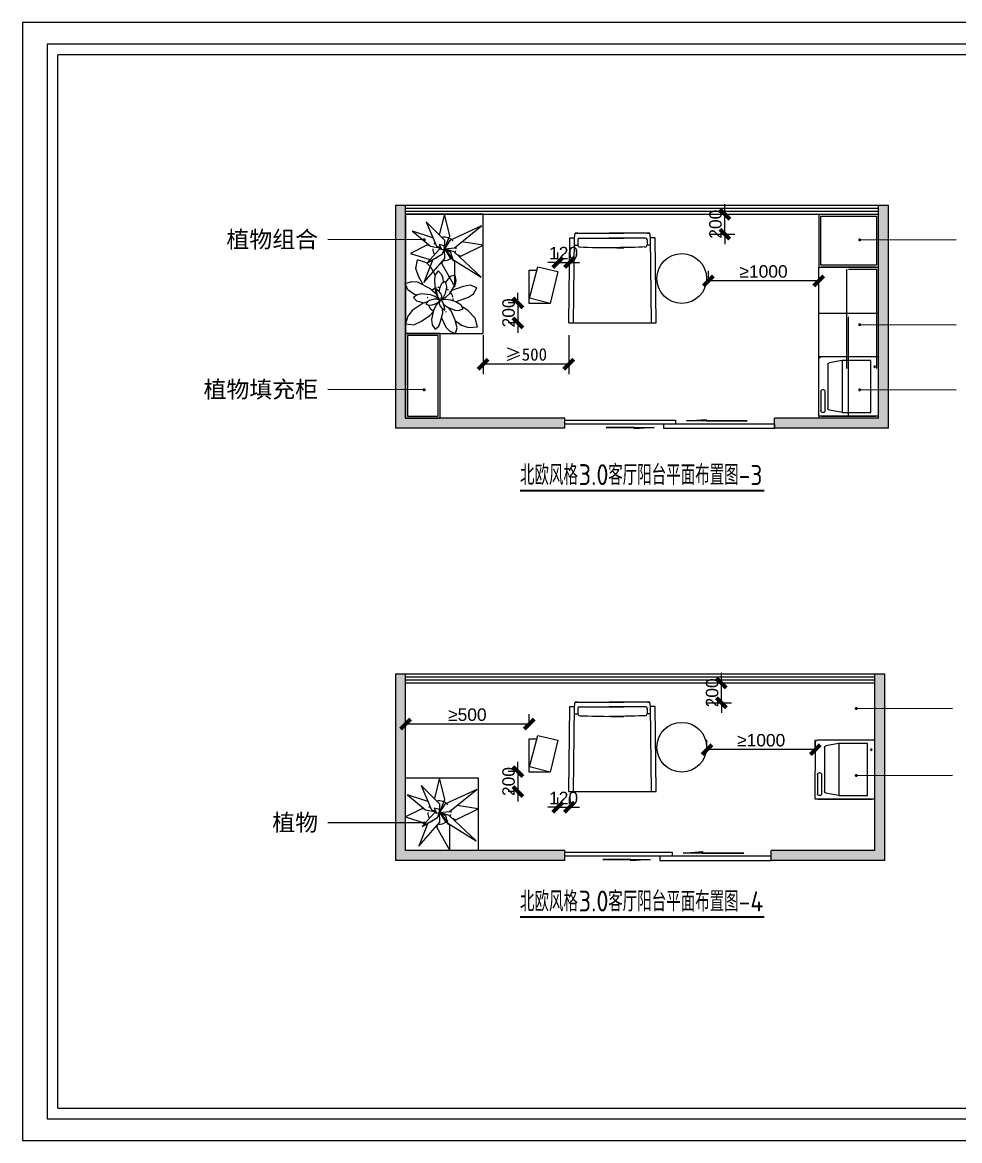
# Model space of a CAD drawing. Extents: x 96704 to 336282, y 34580 to 122302.
# Drawn here: x 153224 to 162650, y 56699 to 67947 of the extents above; entities that cross this region are included whole.
import ezdxf

# ---------------------------------------------------------------- set-up
doc = ezdxf.new("R2010")
doc.units = 0
doc.header["$LTSCALE"] = 1000
doc.header["$MEASUREMENT"] = 0
doc.linetypes.add('DASHED', pattern=[0.75, 0.5, -0.25])
for name, color, linetype in [('A-WINDOW-门窗', 153, 'Continuous'), ('DIM_SYMB', 3, 'Continuous'), ('FF-PLANTS', 86, 'Continuous'), ('PM-家具', 146, 'Continuous'), ('PUB_DIM', 3, 'Continuous'), ('PUB_TEXT', 7, 'Continuous'), ('WINDOW', 4, 'Continuous'), ('活动家具', 7, 'Continuous')]:
    doc.layers.add(name, color=color, linetype=linetype)
doc.styles.add('_TCH_DIM', font='SIMPLEX', dxfattribs={"bigfont": 'GBCBIG'})
doc.styles.add('ar', font='arial.ttf')
doc.styles.get("Standard").update_dxf_attribs({"font": 'gbenor.shx', "bigfont": 'gbcbig.shx'})
doc.dimstyles.new('1-50', dxfattribs={"dimscale": 50, "dimtxt": 2.5, "dimasz": 2, "dimexe": 2, "dimexo": 2.5, "dimgap": 0.6, "dimtad": 1, "dimdec": 0, "dimrnd": 0.005, "dimzin": 0, "dimdsep": 46, "dimtxsty": 'ar', "dimblk": 'ARCHTICK', "dimcen": 0.125, "dimclrd": 44, "dimclre": 44, "dimclrt": 50, "dimadec": 0, "dimazin": 0, "dimtfac": 1, "dimtdec": 0, "dimtix": 1, "dimtmove": 1, "dimatfit": 3, "dimldrblk": 'DOT', "dimfxl": 1, "dimtvp": 1, "dimtolj": 1, "dimtzin": 0, "dimarcsym": 0})
doc.dimstyles.new('ISO-25', dxfattribs={"dimtxt": 2.5, "dimasz": 2.5, "dimexe": 1.25, "dimexo": 0.625, "dimtad": 1, "dimtxsty": 'Standard', "dimcen": 2.5, "dimadec": 0, "dimazin": 0, "dimtfac": 1, "dimtmove": 0, "dimatfit": 3, "dimfxl": 1, "dimarcsym": 0})
pattern_1 = [(225, (0, 0), (17.6776695, -17.6776695), []), (230, (0, 0), (-71.726018, 6.275213), [7.5, -82.5]), (175, (0, 0), (13.875133, -75.219213), [6, -66]), (280.4514, (-5.98, 0.52), (-57.850938, -68.943954), [6.37402, -70.11421]), (226.1842, (-2e-15, -20), (-106.724105, 16.5519), [11.25, -123.75]), (276.6356, (-8.89, -18.62), (-93.46627, -97.41179), [9.56103, -105.1713]), (171.1842, (-2e-15, -20), (-93.466195, -97.41186), [9, -99]), (201, (-10, -15), (-59.690705, 40.26189), [7.5, -82.5]), (146, (-10, -15), (-24.331533, -72.515005), [6, -66]), (251.4514, (-14.974, -11.645), (-84.022263, -32.25305), [6.37402, -70.11421]), (217.5, (0, 0), (-1.2159855, -33.2893854), [0, -65.2, 0, -67, 0, -66.25]), (187.5, (0, 0), (-26.306954, -39.441171), [0, -38.2, 0, -63.7, 0, -25.25]), (147.5, (22.3, -3e-15), (-53.3822436, 2.255487), [0, -25, 0, -78, 0, -103.5]), (137.5, (32.3, -4e-15), (-58.318617, -10.010498), [0, -32.5, 0, -51.8, 0, -73.5])]

# ---------------------------------------------------------------- blocks, each defined once
blk = doc.blocks.new('阳台图框')
at = {"color": 251}
for p, q in [((25027, 17757), (372, 17757)), ((372, 17757), (372, 493)), ((372, 493), (25027, 493))]:
    blk.add_line(p, q, dxfattribs=at)
for p, q in [((24853, 17583), (546, 17583)), ((546, 667), (546, 17583)), ((546, 667), (24853, 667))]:
    blk.add_line(p, q)
blk.add_lwpolyline([(-25, 145), (25375, 145), (25375, 18105), (-25, 18105)], close=True)
blk = doc.blocks.new('8768769898')
at = {"linetype": 'Continuous'}
blk.add_lwpolyline([(-148549, -66331), (-148348, -66379), (-148424, -66701), (-148630, -66649)], close=True, dxfattribs=at)
blk.add_lwpolyline([(-148422, -66690), (-148422, -66701), (-148634, -66701), (-148634, -66365), (-148558, -66365)], dxfattribs=at)
blk = doc.blocks.new('6756847687658')
at = {"linetype": 'Continuous', "ltscale": 15}
for p, q in [((-153307, -65931), (-153303, -65887)), ((-153278, -65887), (-153303, -65887)), ((-153303, -65887), (-152811, -65887)), ((-152549, -65887), (-152961, -65887)), ((-152574, -65887), (-152549, -65887)), ((-152545, -65931), (-152549, -65887)), ((-153365, -66787), (-153354, -65931)), ((-153354, -65931), (-153307, -65931)), ((-153318, -66787), (-153307, -65931)), ((-153309, -66005), (-153275, -66005)), ((-153275, -65952), (-153275, -66005)), ((-153260, -65937), (-152811, -65937)), ((-152592, -65937), (-152961, -65937)), ((-152577, -65952), (-152577, -66005)), ((-152543, -66005), (-152577, -66005)), ((-152498, -65931), (-152545, -65931)), ((-152534, -66787), (-152545, -65931)), ((-152487, -66787), (-152498, -65931)), ((-153366, -66787), (-152487, -66787))]:
    blk.add_line(p, q, dxfattribs=at)
for centre, radius, start, end in [((-153260, -65952), 15, 90, 180), ((-153248, -65998), 27.5, 195.4224, 260.8747), ((-152604, -65998), 27.5, 279.1253, 344.5776), ((-152592, -65952), 15, 0, 90)]:
    blk.add_arc(centre, radius, start, end, dxfattribs=at)
blk.add_ellipse((-152812, -66019), major_axis=(-487, 0), ratio=0.025641, start_param=0.439784, end_param=1.572194, dxfattribs=at)
at = {"linetype": 'Continuous', "ltscale": 15, "extrusion": (0, 0, -1)}
blk.add_ellipse((-152961, -66019), major_axis=(399, 0), ratio=0.031305, start_param=0.439579, end_param=1.571989, dxfattribs=at)
blk = doc.blocks.new('_ArchTick')
at = {"color": 0, "linetype": 'ByBlock', "const_width": 0.4}
blk.add_lwpolyline([(-0.5, -0.5), (0.5, 0.5)], dxfattribs=at)
blk = doc.blocks.new('*D45')
at = {"layer": 'A-WINDOW-门窗', "color": 3, "lineweight": -2, "transparency": 16777216}
for p, q in [((158208, 65126), (158208, 65226)), ((158171, 65126), (158108, 65126)), ((158208, 65126), (158208, 64925)), ((158171, 64925), (158108, 64925)), ((158208, 64925), (158208, 64825))]:
    blk.add_line(p, q, dxfattribs=at)
at = {"layer": 'Defpoints', "color": 0, "transparency": 16777216}
for p in [(158296, 65126), (158208, 64925), (158296, 64925)]:
    blk.add_point(p, dxfattribs=at)
at = {"layer": 'A-WINDOW-门窗', "color": 3, "lineweight": -2, "transparency": 16777216, "xscale": 100, "yscale": 100, "zscale": 100}
for p, rotation in [((158208, 65126), 270), ((158208, 64925), 90)]:
    blk.add_blockref('_ArchTick', p, dxfattribs=dict(at, rotation=rotation))
at = {"layer": 'A-WINDOW-门窗', "color": 255, "transparency": 16777216, "insert": (158114, 65025), "char_height": 125, "attachment_point": 5, "rotation": 90, "style": 'ar'}
blk.add_mtext('\\A1;200', dxfattribs=at)
blk = doc.blocks.new('_Dot')
at = {"color": 0, "linetype": 'ByBlock', "lineweight": -2}
blk.add_line((-0.5, 0), (-1, 0), dxfattribs=at)
at = {"color": 0, "linetype": 'ByBlock', "const_width": 0.5}
blk.add_lwpolyline([(-0.25, 0, 1), (0.25, 0, 1)], format="xyb", close=True, dxfattribs=at)
blk = doc.blocks.new('*D46')
at = {"layer": 'A-WINDOW-门窗', "color": 3, "lineweight": -2, "transparency": 16777216}
for p, q in [((160289, 66017), (160289, 66117)), ((160145, 66017), (160389, 66017)), ((160289, 65817), (160289, 66017)), ((160145, 65817), (160389, 65817)), ((160289, 65817), (160289, 65717))]:
    blk.add_line(p, q, dxfattribs=at)
at = {"layer": 'Defpoints', "color": 0, "transparency": 16777216}
for p in [(160020, 66017), (160289, 66017), (160020, 65817)]:
    blk.add_point(p, dxfattribs=at)
at = {"layer": 'A-WINDOW-门窗', "color": 3, "lineweight": -2, "transparency": 16777216, "xscale": 100, "yscale": 100, "zscale": 100}
for p, rotation in [((160289, 66017), 270), ((160289, 65817), 90)]:
    blk.add_blockref('_ArchTick', p, dxfattribs=dict(at, rotation=rotation))
at = {"layer": 'A-WINDOW-门窗', "color": 255, "transparency": 16777216, "insert": (160195, 65917), "char_height": 125, "attachment_point": 5, "rotation": 90, "style": 'ar'}
blk.add_mtext('\\A1;200', dxfattribs=at)
blk = doc.blocks.new('*D63')
at = {"layer": 'A-WINDOW-门窗', "color": 3, "lineweight": -2, "transparency": 16777216}
for p, q in [((158608, 65567), (158608, 65632)), ((158726, 65565), (158726, 65632)), ((158608, 65532), (158508, 65532)), ((158608, 65532), (158726, 65532)), ((158726, 65532), (158826, 65532))]:
    blk.add_line(p, q, dxfattribs=at)
at = {"layer": 'Defpoints', "color": 0, "transparency": 16777216}
for p in [(158726, 65532), (158608, 65442), (158726, 65440)]:
    blk.add_point(p, dxfattribs=at)
at = {"layer": 'A-WINDOW-门窗', "color": 3, "lineweight": -2, "transparency": 16777216, "xscale": 100, "yscale": 100, "zscale": 100}
blk.add_blockref('_ArchTick', (158608, 65532), dxfattribs=at)
at = {"layer": 'A-WINDOW-门窗', "color": 3, "lineweight": -2, "transparency": 16777216, "xscale": 100, "yscale": 100, "zscale": 100, "rotation": 180}
blk.add_blockref('_ArchTick', (158726, 65532), dxfattribs=at)
at = {"layer": 'A-WINDOW-门窗', "color": 255, "transparency": 16777216, "insert": (158667, 65626), "char_height": 125, "attachment_point": 5, "style": 'ar'}
blk.add_mtext('\\A1;120', dxfattribs=at)
blk = doc.blocks.new('*D47')
at = {"layer": 'A-WINDOW-门窗', "color": 3, "lineweight": -2, "transparency": 16777216}
for p, q in [((158171, 60411), (158108, 60411)), ((158208, 60411), (158208, 60511)), ((158208, 60411), (158208, 60211)), ((158171, 60211), (158108, 60211)), ((158208, 60211), (158208, 60111))]:
    blk.add_line(p, q, dxfattribs=at)
at = {"layer": 'Defpoints', "color": 0, "transparency": 16777216}
for p in [(158296, 60411), (158208, 60211), (158296, 60211)]:
    blk.add_point(p, dxfattribs=at)
at = {"layer": 'A-WINDOW-门窗', "color": 3, "lineweight": -2, "transparency": 16777216, "xscale": 100, "yscale": 100, "zscale": 100}
for p, rotation in [((158208, 60411), 270), ((158208, 60211), 90)]:
    blk.add_blockref('_ArchTick', p, dxfattribs=dict(at, rotation=rotation))
at = {"layer": 'A-WINDOW-门窗', "color": 255, "transparency": 16777216, "insert": (158114, 60311), "char_height": 125, "attachment_point": 5, "rotation": 90, "style": 'ar'}
blk.add_mtext('\\A1;200', dxfattribs=at)
blk = doc.blocks.new('*D48')
at = {"layer": 'A-WINDOW-门窗', "color": 3, "lineweight": -2, "transparency": 16777216}
for p, q in [((160110, 61303), (160354, 61303)), ((160254, 61303), (160254, 61403)), ((160254, 61103), (160254, 61303)), ((160110, 61103), (160354, 61103)), ((160254, 61103), (160254, 61003))]:
    blk.add_line(p, q, dxfattribs=at)
at = {"layer": 'Defpoints', "color": 0, "transparency": 16777216}
for p in [(159985, 61303), (160254, 61303), (159985, 61103)]:
    blk.add_point(p, dxfattribs=at)
at = {"layer": 'A-WINDOW-门窗', "color": 3, "lineweight": -2, "transparency": 16777216, "xscale": 100, "yscale": 100, "zscale": 100}
for p, rotation in [((160254, 61303), 270), ((160254, 61103), 90)]:
    blk.add_blockref('_ArchTick', p, dxfattribs=dict(at, rotation=rotation))
at = {"layer": 'A-WINDOW-门窗', "color": 255, "transparency": 16777216, "insert": (160161, 61203), "char_height": 125, "attachment_point": 5, "rotation": 90, "style": 'ar'}
blk.add_mtext('\\A1;200', dxfattribs=at)
blk = doc.blocks.new('*D49')
at = {"layer": 'A-WINDOW-门窗', "color": 3, "lineweight": -2, "transparency": 16777216}
for p, q in [((158608, 60086), (158608, 60152)), ((158726, 60085), (158726, 60152)), ((158608, 60052), (158508, 60052)), ((158608, 60052), (158726, 60052)), ((158726, 60052), (158826, 60052))]:
    blk.add_line(p, q, dxfattribs=at)
at = {"layer": 'Defpoints', "color": 0, "transparency": 16777216}
for p in [(158608, 59961), (158726, 60052), (158726, 59960)]:
    blk.add_point(p, dxfattribs=at)
at = {"layer": 'A-WINDOW-门窗', "color": 3, "lineweight": -2, "transparency": 16777216, "xscale": 100, "yscale": 100, "zscale": 100}
blk.add_blockref('_ArchTick', (158608, 60052), dxfattribs=at)
at = {"layer": 'A-WINDOW-门窗', "color": 3, "lineweight": -2, "transparency": 16777216, "xscale": 100, "yscale": 100, "zscale": 100, "rotation": 180}
blk.add_blockref('_ArchTick', (158726, 60052), dxfattribs=at)
at = {"layer": 'A-WINDOW-门窗', "color": 255, "transparency": 16777216, "insert": (158667, 60145), "char_height": 125, "attachment_point": 5, "style": 'ar'}
blk.add_mtext('\\A1;120', dxfattribs=at)
blk = doc.blocks.new('5465473657687')
at = {"linetype": 'Continuous'}
for p, q in [((-145873, -64016), (-145873, -63286)), ((-145873, -63286), (-145143, -63286)), ((-145143, -63286), (-145143, -64016)), ((-145143, -64016), (-145873, -64016))]:
    blk.add_line(p, q, dxfattribs=at)
at = {"layer": 'FF-PLANTS'}
for p, q in [((-145532, -63286), (-145583, -63494)), ((-145477, -63505), (-145532, -63286)), ((-145716, -63363), (-145612, -63607)), ((-145528, -63549), (-145716, -63363)), ((-145157, -63403), (-145477, -63550)), ((-145430, -63625), (-145157, -63403)), ((-145852, -63457), (-145673, -63609)), ((-145648, -63523), (-145852, -63457)), ((-145532, -63635), (-145477, -63505)), ((-145532, -63635), (-145528, -63549)), ((-145477, -63550), (-145532, -63635)), ((-145708, -63596), (-145873, -63679)), ((-145682, -63602), (-145708, -63596)), ((-145585, -63642), (-145705, -63775)), ((-145673, -63609), (-145568, -63628)), ((-145612, -63607), (-145571, -63621)), ((-145585, -63592), (-145562, -63640)), ((-145533, -63605), (-145585, -63592)), ((-145563, -63639), (-145585, -63642)), ((-145562, -63640), (-145532, -63635)), ((-145550, -63685), (-145532, -63635)), ((-145532, -63635), (-145533, -63605)), ((-145532, -63635), (-145430, -63625)), ((-145528, -63733), (-145532, -63635)), ((-145435, -63666), (-145532, -63635)), ((-145532, -63635), (-145476, -63722)), ((-145469, -63672), (-145532, -63635)), ((-145532, -63635), (-145492, -63682)), ((-145367, -63707), (-145143, -63597)), ((-145143, -63597), (-145355, -63564)), ((-145873, -63679), (-145678, -63740)), ((-145738, -63972), (-145528, -63733)), ((-145649, -63742), (-145738, -63972)), ((-145705, -63775), (-145550, -63685)), ((-145555, -63764), (-145559, -63786)), ((-145492, -63682), (-145440, -63759)), ((-145476, -63722), (-145457, -63734)), ((-145440, -63759), (-145469, -63672)), ((-145446, -63740), (-145162, -63919)), ((-145162, -63919), (-145435, -63666)), ((-145426, -64016), (-145427, -63752)), ((-145411, -63688), (-145367, -63707)), ((-145559, -63786), (-145426, -64016))]:
    blk.add_line(p, q, dxfattribs=at)
for start, end in [(42.6311, 102.2758), (180, 205.6973), (145.6051, 155.1511), (338.7019, 349.807), (0, 10.9786), (227.0428, 231.9307), (264.3374, 307.1805)]:
    blk.add_arc((-145532, -63635), 117, start, end, dxfattribs=at)
blk = doc.blocks.new('*D64')
at = {"layer": 'A-WINDOW-门窗', "color": 3, "lineweight": -2, "transparency": 16777216}
for p, q in [((157077, 60866), (157077, 60989)), ((158321, 60866), (158321, 60989)), ((158321, 60889), (157077, 60889))]:
    blk.add_line(p, q, dxfattribs=at)
at = {"layer": 'Defpoints', "color": 0, "transparency": 16777216}
for p in [(157077, 60889), (157077, 60741), (158321, 60741)]:
    blk.add_point(p, dxfattribs=at)
at = {"layer": 'A-WINDOW-门窗', "color": 3, "lineweight": -2, "transparency": 16777216, "xscale": 100, "yscale": 100, "zscale": 100, "rotation": 180}
blk.add_blockref('_ArchTick', (157077, 60889), dxfattribs=at)
at = {"layer": 'A-WINDOW-门窗', "color": 3, "lineweight": -2, "transparency": 16777216, "xscale": 100, "yscale": 100, "zscale": 100}
blk.add_blockref('_ArchTick', (158321, 60889), dxfattribs=at)
at = {"layer": 'A-WINDOW-门窗', "color": 255, "transparency": 16777216, "insert": (157699, 60983), "char_height": 125, "attachment_point": 5, "style": 'ar'}
blk.add_mtext('\\A1;≥500', dxfattribs=at)
blk = doc.blocks.new('43654656767')
for p, q in [((-144771, -64888), (-144775, -64939)), ((-144739, -64845), (-144771, -64888)), ((-144699, -64883), (-144739, -64845)), ((-144685, -64919), (-144699, -64883)), ((-144607, -64891), (-144678, -64991)), ((-144555, -64839), (-144607, -64891)), ((-144488, -64823), (-144555, -64839)), ((-144499, -64949), (-144481, -64893)), ((-144481, -64893), (-144488, -64823)), ((-145046, -64916), (-145136, -64941)), ((-145099, -65022), (-145136, -64941)), ((-144986, -64924), (-145046, -64916)), ((-144904, -64962), (-144986, -64924)), ((-144851, -64921), (-144904, -64913)), ((-144904, -64913), (-144904, -64968)), ((-144904, -64968), (-144877, -65013)), ((-144877, -65013), (-144820, -65081)), ((-144816, -64944), (-144851, -64921)), ((-144795, -64969), (-144816, -64944)), ((-144801, -64991), (-144792, -64958)), ((-144791, -65036), (-144801, -64991)), ((-144792, -64958), (-144757, -64975)), ((-144775, -64939), (-144773, -64967)), ((-144757, -64975), (-144740, -64995)), ((-144740, -64995), (-144714, -65056)), ((-144675, -65027), (-144685, -64919)), ((-144582, -65063), (-144499, -64949)), ((-145033, -65069), (-145099, -65022)), ((-145057, -65152), (-145010, -65125)), ((-144943, -65114), (-145033, -65069)), ((-145010, -65125), (-144866, -65101)), ((-144866, -65101), (-144795, -65109)), ((-144820, -65081), (-144774, -65113)), ((-144779, -65074), (-144812, -65074)), ((-144812, -65074), (-144791, -65098)), ((-144795, -65109), (-144765, -65119)), ((-144773, -65075), (-144791, -65036)), ((-144791, -65098), (-144753, -65129)), ((-144750, -65080), (-144779, -65074)), ((-144774, -65113), (-144770, -65115)), ((-144725, -65098), (-144750, -65080)), ((-144717, -65113), (-144725, -65098)), ((-144714, -65128), (-144717, -65113)), ((-144715, -65123), (-144704, -65118)), ((-144714, -65056), (-144709, -65093)), ((-144709, -65093), (-144712, -65121)), ((-144707, -65119), (-144706, -65126)), ((-144704, -65118), (-144685, -65077)), ((-144674, -65102), (-144701, -65129)), ((-144685, -65077), (-144675, -65027)), ((-144628, -65077), (-144674, -65102)), ((-144576, -65061), (-144628, -65077)), ((-144514, -65056), (-144576, -65061)), ((-144533, -65133), (-144505, -65116)), ((-144476, -65075), (-144514, -65056)), ((-144505, -65116), (-144476, -65075)), ((-144429, -65062), (-144501, -65063)), ((-144323, -65080), (-144429, -65062)), ((-144254, -65138), (-144323, -65080)), ((-145100, -65207), (-145057, -65152)), ((-145041, -65244), (-145100, -65207)), ((-144937, -65238), (-144964, -65244)), ((-144935, -65231), (-144947, -65274)), ((-144904, -65196), (-144935, -65231)), ((-144826, -65152), (-144904, -65196)), ((-144809, -65226), (-144836, -65264)), ((-144776, -65139), (-144826, -65152)), ((-144800, -65205), (-144809, -65226)), ((-144809, -65226), (-144809, -65253)), ((-144769, -65167), (-144800, -65205)), ((-144783, -65248), (-144754, -65223)), ((-144731, -65139), (-144776, -65139)), ((-144746, -65150), (-144769, -65167)), ((-144754, -65223), (-144732, -65196)), ((-144753, -65129), (-144728, -65137)), ((-144723, -65144), (-144746, -65150)), ((-144732, -65196), (-144722, -65172)), ((-144726, -65144), (-144731, -65139)), ((-144728, -65137), (-144717, -65136)), ((-144719, -65145), (-144723, -65144)), ((-144722, -65172), (-144717, -65148)), ((-144715, -65159), (-144720, -65207)), ((-144720, -65207), (-144710, -65264)), ((-144717, -65148), (-144719, -65145)), ((-144717, -65136), (-144714, -65128)), ((-144711, -65156), (-144715, -65159)), ((-144711, -65140), (-144712, -65145)), ((-144712, -65145), (-144711, -65159)), ((-144709, -65139), (-144711, -65140)), ((-144711, -65159), (-144704, -65173)), ((-144699, -65136), (-144709, -65139)), ((-144706, -65126), (-144699, -65127)), ((-144704, -65173), (-144680, -65190)), ((-144701, -65129), (-144701, -65136)), ((-144681, -65139), (-144699, -65136)), ((-144640, -65170), (-144681, -65139)), ((-144680, -65190), (-144651, -65195)), ((-144665, -65150), (-144661, -65152)), ((-144661, -65152), (-144614, -65153)), ((-144651, -65195), (-144619, -65193)), ((-144619, -65230), (-144648, -65194)), ((-144619, -65193), (-144640, -65170)), ((-144584, -65322), (-144619, -65230)), ((-144614, -65153), (-144533, -65133)), ((-144564, -65162), (-144604, -65151)), ((-144475, -65213), (-144564, -65162)), ((-144414, -65264), (-144475, -65213)), ((-144468, -65219), (-144393, -65219)), ((-144393, -65219), (-144323, -65197)), ((-144323, -65197), (-144254, -65138)), ((-144964, -65244), (-145041, -65244)), ((-144947, -65274), (-144905, -65283)), ((-144905, -65283), (-144830, -65256)), ((-144836, -65264), (-144883, -65386)), ((-144809, -65253), (-144783, -65248)), ((-144745, -65419), (-144709, -65325)), ((-144710, -65264), (-144672, -65349)), ((-144709, -65325), (-144705, -65275)), ((-144672, -65349), (-144635, -65388)), ((-144602, -65275), (-144510, -65327)), ((-144575, -65360), (-144584, -65322)), ((-144510, -65327), (-144456, -65337)), ((-144456, -65337), (-144395, -65323)), ((-144395, -65323), (-144414, -65264)), ((-144883, -65386), (-144887, -65460)), ((-144887, -65460), (-144860, -65536)), ((-144788, -65495), (-144745, -65419)), ((-144635, -65388), (-144588, -65406)), ((-144588, -65406), (-144575, -65360)), ((-144860, -65536), (-144788, -65495))]:
    blk.add_line(p, q)
for start, end in [(85.2848, 98.7499), (49.8179, 77.6637), (143.0282, 164.4965), (126.6551, 136.418), (32.1423, 43.5771), (201.2653, 205.7604), (329.2581, 333.7532), (352.4345, 356.9296), (237.1582, 273.2041)]:
    blk.add_arc((-144714, -65139), 130, start, end)
blk = doc.blocks.new('54657657868')
for p, q in [((-144145, -63993), (-144197, -64201)), ((-144091, -64212), (-144145, -63993)), ((-144330, -64070), (-144225, -64315)), ((-144141, -64256), (-144330, -64070)), ((-143771, -64110), (-144091, -64257)), ((-144044, -64332), (-143771, -64110)), ((-144465, -64165), (-144287, -64316)), ((-144261, -64230), (-144465, -64165)), ((-144145, -64342), (-144091, -64212)), ((-144321, -64303), (-144486, -64387)), ((-144295, -64309), (-144321, -64303)), ((-144287, -64316), (-144181, -64335)), ((-144225, -64315), (-144184, -64329)), ((-144198, -64299), (-144175, -64347)), ((-144147, -64312), (-144198, -64299)), ((-144145, -64342), (-144147, -64312)), ((-144145, -64342), (-144141, -64256)), ((-144091, -64257), (-144145, -64342)), ((-144145, -64342), (-144044, -64332)), ((-143981, -64415), (-143757, -64304)), ((-143757, -64304), (-143969, -64271)), ((-144486, -64387), (-144291, -64448)), ((-144351, -64679), (-144141, -64440)), ((-144262, -64449), (-144351, -64679)), ((-144198, -64349), (-144318, -64482)), ((-144318, -64482), (-144164, -64392)), ((-144176, -64346), (-144198, -64349)), ((-144175, -64347), (-144145, -64342)), ((-144164, -64392), (-144145, -64342)), ((-144141, -64440), (-144145, -64342)), ((-144048, -64373), (-144145, -64342)), ((-144145, -64342), (-144090, -64429)), ((-144082, -64379), (-144145, -64342)), ((-144145, -64342), (-144105, -64389)), ((-144105, -64389), (-144054, -64466)), ((-144090, -64429), (-144071, -64441)), ((-144054, -64466), (-144082, -64379)), ((-144060, -64448), (-143775, -64626)), ((-143775, -64626), (-144048, -64373)), ((-144024, -64396), (-143981, -64415)), ((-144169, -64472), (-144172, -64493)), ((-144172, -64493), (-144040, -64723)), ((-144040, -64723), (-144041, -64459))]:
    blk.add_line(p, q)
for start, end in [(42.6311, 102.2758), (145.6051, 155.1511), (0, 10.9786), (180, 205.6973), (227.0428, 231.9307), (264.3374, 307.1805), (338.7019, 349.807)]:
    blk.add_arc((-144145, -64342), 117, start, end)
blk = doc.blocks.new('7687598798090')
at = {"linetype": 'Continuous'}
for p, q in [((-136048, -61954), (-136048, -63154)), ((-135268, -61954), (-136048, -61954)), ((-135268, -63154), (-135268, -61954)), ((-136048, -63154), (-135268, -63154))]:
    blk.add_line(p, q, dxfattribs=at)
at = {"layer": 'FF-PLANTS'}
blk.add_blockref('54657657868', (8489, 2039), dxfattribs=at)
at = {"layer": 'FF-PLANTS', "rotation": 324.383806949781}
blk.add_blockref('43654656767', (19879, -94140), dxfattribs=at)
blk = doc.blocks.new('*D61')
at = {"layer": 'A-WINDOW-门窗', "color": 3, "lineweight": -2, "transparency": 16777216}
for p, q in [((157857, 64800), (157857, 64408)), ((158719, 64800), (158719, 64408)), ((158719, 64508), (157857, 64508))]:
    blk.add_line(p, q, dxfattribs=at)
at = {"layer": 'Defpoints', "color": 0, "transparency": 16777216}
for p in [(157857, 64925), (158719, 64925), (157857, 64508)]:
    blk.add_point(p, dxfattribs=at)
at = {"layer": 'A-WINDOW-门窗', "color": 3, "lineweight": -2, "transparency": 16777216, "xscale": 100, "yscale": 100, "zscale": 100, "rotation": 180}
blk.add_blockref('_ArchTick', (157857, 64508), dxfattribs=at)
at = {"layer": 'A-WINDOW-门窗', "color": 3, "lineweight": -2, "transparency": 16777216, "xscale": 100, "yscale": 100, "zscale": 100}
blk.add_blockref('_ArchTick', (158719, 64508), dxfattribs=at)
at = {"layer": 'A-WINDOW-门窗', "color": 255, "transparency": 16777216, "insert": (158288, 64605), "char_height": 125, "attachment_point": 5, "style": 'ar'}
blk.add_mtext('\\A1;{\\fSimSun|b0|i0|c134|p2;≥500}', dxfattribs=at)
blk = doc.blocks.new('*D38')
at = {"layer": 'A-WINDOW-门窗', "color": 3, "lineweight": -2, "transparency": 16777216}
for p, q in [((160123, 65348), (160123, 65447)), ((161233, 65324), (161233, 65447)), ((161233, 65347), (160123, 65347))]:
    blk.add_line(p, q, dxfattribs=at)
at = {"layer": 'Defpoints', "color": 0, "transparency": 16777216}
for p in [(160123, 65347), (160123, 65223), (161233, 65199)]:
    blk.add_point(p, dxfattribs=at)
at = {"layer": 'A-WINDOW-门窗', "color": 3, "lineweight": -2, "transparency": 16777216, "xscale": 100, "yscale": 100, "zscale": 100, "rotation": 180}
blk.add_blockref('_ArchTick', (160123, 65347), dxfattribs=at)
at = {"layer": 'A-WINDOW-门窗', "color": 3, "lineweight": -2, "transparency": 16777216, "xscale": 100, "yscale": 100, "zscale": 100}
blk.add_blockref('_ArchTick', (161233, 65347), dxfattribs=at)
at = {"layer": 'A-WINDOW-门窗', "color": 255, "transparency": 16777216, "insert": (160678, 65441), "char_height": 125, "attachment_point": 5, "style": 'ar'}
blk.add_mtext('\\A1;≥1000', dxfattribs=at)
blk = doc.blocks.new('*D39')
at = {"layer": 'A-WINDOW-门窗', "color": 3, "lineweight": -2, "transparency": 16777216}
for p, q in [((160109, 60634), (160109, 60732)), ((161198, 60632), (160109, 60632)), ((161198, 60610), (161198, 60732))]:
    blk.add_line(p, q, dxfattribs=at)
at = {"layer": 'Defpoints', "color": 0, "transparency": 16777216}
for p in [(160109, 60632), (160109, 60509), (161198, 60485)]:
    blk.add_point(p, dxfattribs=at)
at = {"layer": 'A-WINDOW-门窗', "color": 3, "lineweight": -2, "transparency": 16777216, "xscale": 100, "yscale": 100, "zscale": 100, "rotation": 180}
blk.add_blockref('_ArchTick', (160109, 60632), dxfattribs=at)
at = {"layer": 'A-WINDOW-门窗', "color": 3, "lineweight": -2, "transparency": 16777216, "xscale": 100, "yscale": 100, "zscale": 100}
blk.add_blockref('_ArchTick', (161198, 60632), dxfattribs=at)
at = {"layer": 'A-WINDOW-门窗', "color": 255, "transparency": 16777216, "insert": (160654, 60726), "char_height": 125, "attachment_point": 5, "style": 'ar'}
blk.add_mtext('\\A1;≥1000', dxfattribs=at)

msp = doc.modelspace()

# ---------------------------------------------------------------- hatches: boundary and pattern name
at = {"layer": '活动家具'}
h = msp.add_hatch(dxfattribs=at)
h.set_pattern_fill('钢筋混凝土', color=251, scale=10, angle=180)
h.set_pattern_definition(pattern_1)
h.paths.add_polyline_path([(158678.5, 63964.7), (157077.1, 63964.7), (157077.1, 64817.1), (157077.1, 65314.3), (157074, 65321.8), (157077.1, 65322.8), (157077.1, 66107.1), (156977.1, 66107.1), (156977.1, 63864.7), (158678.5, 63864.7)])
h = msp.add_hatch(dxfattribs=at)
h.set_pattern_fill('钢筋混凝土', color=251, scale=10, angle=180)
h.set_pattern_definition(pattern_1)
h.paths.add_polyline_path([(161933, 66107.1), (161833, 66107.1), (161833, 63964.7), (160789.6, 63964.7), (160789.6, 63905.6), (160790, 63905.6), (160790, 63864.7), (161933, 63864.7)])
h = msp.add_hatch(dxfattribs=at)
h.set_pattern_fill('钢筋混凝土', color=251, scale=10, angle=180)
h.set_pattern_definition(pattern_1)
h.paths.add_polyline_path([(158678.5, 59618.2), (157077.1, 59618.2), (157077.1, 60348.2), (157077.1, 61392.9), (156977.1, 61392.9), (156977.1, 59518.2), (158678.5, 59518.2)])
h = msp.add_hatch(dxfattribs=at)
h.set_pattern_fill('钢筋混凝土', color=251, scale=10, angle=180)
h.set_pattern_definition(pattern_1)
h.paths.add_polyline_path([(161898.5, 61392.9), (161798.5, 61392.9), (161798.5, 59618.2), (160755, 59618.2), (160755, 59518.2), (161898.5, 59518.2)])

# ---------------------------------------------------------------- linework, layer by layer
at = {"linetype": 'Continuous'}
for p, q in [((156977.1, 66107.1), (156977.1, 63864.7)), ((156977.1, 66107.1), (157077.1, 66107.1)), ((157077.1, 63964.7), (157077.1, 66107.1)), ((161833, 63964.7), (161833, 66107.1)), ((161833, 66107.1), (161933, 66107.1)), ((161933, 63864.7), (161933, 66107.1)), ((161233, 66007.1), (161233, 65484.7)), ((161833, 65484.7), (161833, 66017.1)), ((161233, 65484.7), (161833, 65484.7)), ((158678.5, 63964.7), (157077.1, 63964.7)), ((158678.5, 63864.7), (158678.5, 63964.7)), ((161833, 63964.7), (160789.6, 63964.7)), ((160789.6, 63864.7), (160789.6, 63964.7)), ((158678.5, 63864.7), (156977.1, 63864.7)), ((161933, 63864.7), (160789.6, 63864.7)), ((156977.1, 61392.9), (156977.1, 59518.2)), ((156977.1, 61392.9), (157077.1, 61392.9)), ((157077.1, 59618.2), (157077.1, 61392.9)), ((161798.5, 59618.2), (161798.5, 61392.9)), ((161798.5, 61392.9), (161898.5, 61392.9)), ((161898.5, 59518.2), (161898.5, 61392.9)), ((158678.5, 59618.2), (157077.1, 59618.2)), ((158678.5, 59518.2), (158678.5, 59618.2)), ((161798.5, 59618.2), (160755, 59618.2)), ((160755, 59518.2), (160755, 59618.2)), ((158678.5, 59518.2), (156977.1, 59518.2)), ((161898.5, 59518.2), (160755, 59518.2))]:
    msp.add_line(p, q, dxfattribs=at)
at = {"layer": 'A-WINDOW-门窗', "color": 9}
for p, q in [((161832.9, 65514), (161832.9, 66007.1)), ((161803.9, 65484.7), (161262.1, 65484.7)), ((161262.1, 63984.7), (161803.9, 63984.7))]:
    msp.add_line(p, q, dxfattribs=at)
at = {"layer": 'A-WINDOW-门窗', "color": 250, "linetype": 'DASHED', "ltscale": 2}
for points in [[(161253, 65998.7), (161813, 65998.7), (161813, 65504.7), (161253, 65504.7)], [(161533, 65464.7), (161813, 65464.7), (161813, 63984.7), (161533, 63984.7)], [(157097.1, 63984.7), (157407.1, 63984.7), (157407.1, 64797.1), (157097.1, 64797.1)]]:
    msp.add_lwpolyline(points, close=True, dxfattribs=at)
msp.add_lwpolyline([(161513, 65464.7), (161513, 63964.7)], dxfattribs=at)
at = {"layer": 'DIM_SYMB', "const_width": 21}
for points in [[(158228, 63237.4), (160685.1, 63237.4)], [(158228, 58948.5), (160685.1, 58948.5)]]:
    msp.add_lwpolyline(points, dxfattribs=at)
at = {"layer": 'PM-家具'}
for p, q in [((161233, 66017.1), (161233, 65484.7)), ((161233, 66017.1), (161833, 66017.1)), ((161233, 63984.7), (161233, 65484.7)), ((161233, 65484.7), (161833, 65484.7)), ((161233, 65020.7), (161833, 65020.7)), ((161233, 64584.7), (161833, 64584.7)), ((161233, 63984.7), (161233.1, 64555.8)), ((161324, 64504), (161324, 64065.6)), ((161466.6, 64547.2), (161339.8, 64523.1)), ((161469.4, 64547.5), (161469.4, 64021.8)), ((161756.7, 64547.5), (161470.2, 64547.5)), ((161756.7, 64021.8), (161756.7, 64547.5)), ((161254.6, 64233.8), (161254.6, 64041.6)), ((161274.1, 64253.3), (161275.8, 64253.3)), ((161295.4, 64233.8), (161295.4, 64041.6)), ((161467.7, 64022.1), (161339.8, 64046.5)), ((161471.3, 64021.8), (161756.7, 64021.8)), ((161233, 63984.7), (161233, 63964.7)), ((161833, 63984.7), (161233, 63984.7)), ((161833, 63984.7), (161233, 63984.7)), ((161198.5, 60132.2), (161198.6, 60703.3)), ((161223, 60732.2), (161798.5, 60732.2)), ((161289.4, 60651.4), (161289.4, 60213.1)), ((161432.1, 60694.7), (161305.3, 60670.6)), ((161434.9, 60695), (161434.9, 60169.3)), ((161722.2, 60695), (161435.7, 60695)), ((161722.2, 60169.3), (161722.2, 60695)), ((161220.1, 60381.3), (161220.1, 60189.1)), ((161239.6, 60400.7), (161241.3, 60400.7)), ((161260.9, 60381.3), (161260.9, 60189.1)), ((161433.2, 60169.6), (161305.3, 60194)), ((161798.5, 60132.2), (161198.5, 60132.2)), ((161227.6, 60132.2), (161769.4, 60132.2)), ((161436.8, 60169.3), (161722.2, 60169.3))]:
    msp.add_line(p, q, dxfattribs=at)
msp.add_lwpolyline([(157077.1, 63964.7), (157427.1, 63964.7), (157427.1, 64817.1), (157077.1, 64817.1)], close=True, dxfattribs=at)
for centre in [(159854.9, 65370.9), (159854.9, 60656.6)]:
    msp.add_circle(centre, 250, dxfattribs=at)
at = {"layer": 'PM-家具', "extrusion": (0, 0, -1)}
for centre, major_axis, start_param, end_param in [((161262.4, 64555.8), (-20.7, 20.7), 5.4977873, 7.0685836), ((161343.8, 64504), (13.8, 13.8), 3.9269909, 5.3100507), ((161796, 64483.9), (-5.87, 5.87), 1.5707963, 7.8539816), ((161274.5, 64233.9), (13.8, 13.8), 3.9269909, 5.4977872), ((161276.1, 64233.9), (13.8, 13.8), -0.785398, 0.7853983), ((161274.5, 64041.7), (-13.8, 13.8), 3.9269909, 5.4977871), ((161276.1, 64041.7), (13.8, 13.8), 0.7853983, 2.3561945), ((161343.8, 64065.7), (-13.8, 13.8), 4.1176752, 5.4977872), ((161343.8, 64065.7), (-13.8, 13.8), 4.1176752, 5.4977872), ((161227.9, 60703.3), (-20.7, 20.7), 5.4977873, 6.8985234), ((161309.3, 60651.5), (13.8, 13.8), 3.9269909, 5.3100507), ((161761.5, 60631.4), (-5.87, 5.87), 1.5707963, 7.8539816), ((161239.9, 60381.3), (13.8, 13.8), 3.9269909, 5.4977872), ((161241.6, 60381.3), (13.8, 13.8), -0.785398, 0.7853983), ((161239.9, 60189.1), (-13.8, 13.8), 3.9269909, 5.4977871), ((161241.6, 60189.1), (13.8, 13.8), 0.7853983, 2.3561945), ((161309.3, 60213.2), (-13.8, 13.8), 4.1176752, 5.4977872), ((161309.3, 60213.2), (-13.8, 13.8), 4.1176752, 5.4977872)]:
    msp.add_ellipse(centre, major_axis=major_axis, ratio=1, start_param=start_param, end_param=end_param, dxfattribs=at)
at = {"layer": 'WINDOW'}
for p, q in [((157077.1, 66107.1), (161833, 66107.1)), ((157077.1, 66077.1), (161833, 66077.1)), ((157077.1, 66047.1), (161833, 66047.1)), ((157077.1, 66017.1), (161833, 66017.1)), ((157077.1, 61392.9), (161798.5, 61392.9)), ((157077.1, 61362.9), (161798.5, 61362.9)), ((157077.1, 61332.9), (161798.5, 61332.9)), ((157077.1, 61302.9), (161798.5, 61302.9))]:
    msp.add_line(p, q, dxfattribs=at)
for points in [[(158678.5, 63946.6), (159792.6, 63946.6), (159792.6, 63905.6), (158678.5, 63905.6)], [(160790, 63905.6), (159670.4, 63905.6), (159670.4, 63864.7), (160790, 63864.7)], [(158678.5, 59600.1), (159757.6, 59600.1), (159757.6, 59559.1), (158678.5, 59559.1)], [(160755, 59559.1), (159635.5, 59559.1), (159635.5, 59518.2), (160755, 59518.2)]]:
    msp.add_lwpolyline(points, close=True, dxfattribs=at)
for points in [[(159902.9, 63937.9), (160099.6, 63952.4), (160099.6, 63937.9), (160512.8, 63937.9), (159902.9, 63937.9)], [(159576.2, 63873.3), (159379.5, 63858.8), (159379.5, 63873.3), (159096.2, 63873.3), (159576.2, 63873.3)], [(159541.2, 59526.8), (159344.5, 59512.3), (159344.5, 59526.8), (159061.2, 59526.8), (159541.2, 59526.8)], [(159868, 59591.4), (160064.6, 59605.9), (160064.6, 59591.4), (160477.9, 59591.4), (159868, 59591.4)]]:
    msp.add_lwpolyline(points, dxfattribs=at)

# ---------------------------------------------------------------- block references
at = {"xscale": 0.6263055771723246, "yscale": 0.6263055771723246, "zscale": 0.6263055771723246}
msp.add_blockref('阳台图框', (153239.9, 56608.1), dxfattribs=at)
at = {"layer": 'PM-家具'}
for name, p in [('7687598798090', (293125, 127971.5)), ('6756847687658', (312084.7, 131712.3)), ('8768769898', (306955.6, 131820.7)), ('6756847687658', (312084.7, 126998)), ('8768769898', (306955.6, 127106.4)), ('5465473657687', (302950.4, 123634.1))]:
    msp.add_blockref(name, p, dxfattribs=at)

# ---------------------------------------------------------------- texts
at = {"layer": 'DIM_SYMB', "color": 7, "char_height": 168.794, "width": 2249.346, "attachment_point": 3, "style": '_TCH_DIM'}
for s, insert in [('{\\fMicrosoft YaHei|b0|i0|c134|p34;植物组合}', (156197.8, 65848.8, 0)), ('{\\fMicrosoft YaHei|b0|i0|c134|p34;植物填充柜}', (156197.8, 64340.1, 0)), ('{\\fMicrosoft YaHei|b0|i0|c134|p34;植物}', (156197.8, 59983, 0))]:
    msp.add_mtext(s, dxfattribs=dict(at, insert=insert))
at = {"layer": 'PUB_TEXT'}
for s, height, p in [('北欧风格', 202.55, (158228, 63292.8)), ('3.0', 210, (158817.8, 63292.8)), ('客厅阳台平面布置图-3', 202.553, (159115.3, 63292.8)), ('北欧风格', 202.55, (158228, 59003.9)), ('3.0', 210, (158817.8, 59003.9)), ('客厅阳台平面布置图-4', 202.553, (159115.3, 59003.9))]:
    msp.add_text(s, height=height, dxfattribs=at).set_placement(p)

# ---------------------------------------------------------------- dimensions: what is measured, and where the dimension line sits
at = {"layer": 'A-WINDOW-门窗', "color": 9}
for base, p1, p2, picture, middle in [((160289, 66017.1), (160019.5, 65817.4), (160019.5, 66017.1), '*D46', (160195.2, 65917.3)), ((158207.6, 64925.4), (158296.1, 65125.6), (158296.1, 64925.4), '*D45', (158113.8, 65025.5)), ((160254.5, 61302.9), (159985, 61103.1), (159985, 61302.9), '*D48', (160160.7, 61203)), ((158207.6, 60211.1), (158296.1, 60411.3), (158296.1, 60211.1), '*D47', (158113.8, 60311.2))]:
    dim = msp.add_linear_dim(base=base, p1=p1, p2=p2, angle=90, dimstyle='1-50', override={"dimclrd": 3, "dimclre": 3, "dimclrt": 255}, dxfattribs=at)
    dim.commit()
    dim.dimension.update_dxf_attribs({"geometry": picture, "text_midpoint": middle})
for base, p1, p2, text, picture, middle in [((158726.4, 65531.7), (158607.7, 65441.6), (158726.4, 65440.1), '120', '*D63', (158667.1, 65625.6)), ((160123, 65346.7), (161233, 65199.2), (160123, 65223), '≥1000', '*D38', (160678, 65440.5)), ((157857.3, 64508.3), (158718.7, 64925.4), (157857.3, 64925.4), '{\\fSimSun|b0|i0|c134|p2;≥500}', '*D61', (158288, 64604.7)), ((157077.1, 60888.7), (158321.4, 60741.2), (157077.1, 60741.2), '≥500', '*D64', (157699.2, 60982.6)), ((160109.5, 60632.4), (161198.5, 60484.9), (160109.5, 60508.7), '≥1000', '*D39', (160654, 60726.2)), ((158726.4, 60051.6), (158607.7, 59961.4), (158726.4, 59959.9), '120', '*D49', (158667.1, 60145.4))]:
    dim = msp.add_linear_dim(base=base, p1=p1, p2=p2, text=text, dimstyle='1-50', override={"dimclrd": 3, "dimclre": 3, "dimclrt": 255}, dxfattribs=at)
    dim.commit()
    dim.dimension.update_dxf_attribs({"geometry": picture, "text_midpoint": middle})

# ---------------------------------------------------------------- leaders
at = {"layer": 'PUB_DIM'}
for points in [[(157265.4, 65760.2, 0), (156296.3, 65762.3, 0)], [(161644.6, 65760.2, 0), (162613.8, 65762.3, 0)], [(161644.6, 64906.5, 0), (162613.8, 64908.6, 0)], [(157265.4, 64251.5, 0), (156296.3, 64253.6, 0)], [(161644.6, 64251.5, 0), (162613.8, 64253.6, 0)], [(161610.1, 61045.9, 0), (162579.3, 61048, 0)], [(161610.1, 60372, 0), (162579.3, 60374, 0)], [(157265.4, 59894.4, 0), (156296.3, 59896.5, 0)]]:
    msp.add_leader(points, dimstyle='ISO-25', override={"dimscale": 0, "dimasz": 120, "dimtad": 0, "dimldrblk": 'DotSmall', "dimfxl": 100, "dimfxlon": 1, "dimarcsym": 1}, dxfattribs=at)

doc.saveas('drawing.dxf')
